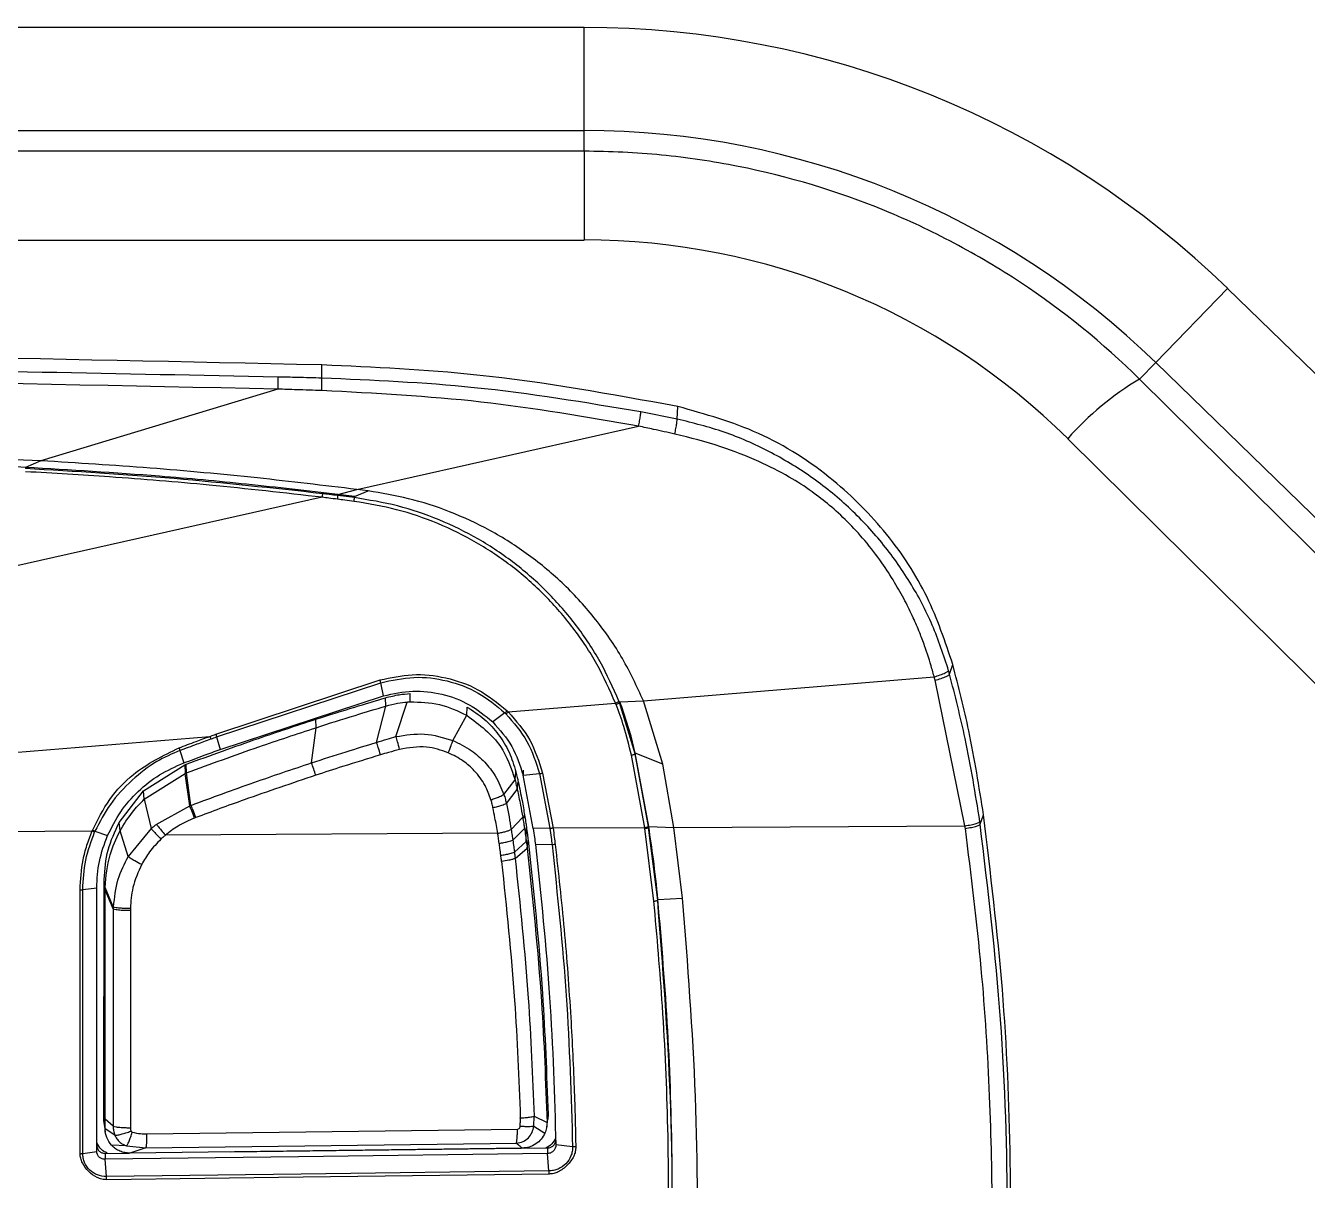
# Model space of a CAD drawing. Extents: x 409 to 498, y 628 to 778.
# Drawn here: x 456.199 to 459.295, y 648.287 to 651.077 of the extents above; entities that cross this region are included whole.
import ezdxf

# ---------------------------------------------------------------- set-up
doc = ezdxf.new("R2010")
doc.units = 0
doc.header["$MEASUREMENT"] = 0
doc.layers.add('1', color=4, linetype='Continuous')
doc.layers.add('GEOMETRY', color=4, linetype='Continuous', lineweight=25)

# ---------------------------------------------------------------- blocks, each defined once
blk = doc.blocks.new('2026_PULSE')
at = {"layer": 'GEOMETRY'}
for p, q in [((48.9714, 6.1118), (40.4886, 6.1118)), ((48.9714, 5.8628), (48.9714, 6.1118)), ((40.4886, 5.8628), (48.9714, 5.8628)), ((48.9714, 5.8126), (48.9714, 5.8628)), ((48.9714, 5.8126), (40.4886, 5.8126)), ((48.9714, 5.8126), (48.9714, 5.5983)), ((40.4886, 5.5983), (48.9714, 5.5983)), ((50.3518, 5.3023), (50.5254, 5.4808)), ((53.8209, 2.2761), (50.5254, 5.4808)), ((48.3376, 5.2647), (48.3378, 5.2964)), ((50.3127, 5.262), (50.3518, 5.3023)), ((50.3518, 5.3023), (53.6472, 2.0975)), ((48.231, 5.238), (47.6588, 5.065)), ((54.0849, 1.5296), (50.3127, 5.262)), ((49.1959, 5.1657), (49.1082, 5.183)), ((49.1959, 5.1657), (49.1976, 5.196)), ((48.4219, 4.9956), (49.1027, 5.1486)), ((50.139, 5.1183), (53.9113, 1.3859)), ((47.6588, 5.065), (47.2985, 5.0782)), ((47.6588, 5.065), (47.622, 5.049)), ((47.622, 5.049), (47.622, 5.046)), ((48.3765, 4.9835), (48.4219, 4.9955)), ((48.4161, 4.9785), (48.4491, 4.9921)), ((48.4491, 4.9921), (48.4219, 4.9955)), ((48.3381, 4.9767), (47.1608, 4.7121)), ((48.3764, 4.9809), (48.3765, 4.9834)), ((48.416, 4.976), (48.3764, 4.9809)), ((48.4161, 4.9785), (48.3765, 4.9834)), ((48.416, 4.976), (48.4161, 4.9785)), ((49.8537, 4.5492), (49.8615, 4.5727)), ((48.0811, 4.4042), (48.4781, 4.5353)), ((48.0832, 4.3979), (48.4798, 4.5288)), ((48.4866, 4.4971), (48.4798, 4.5288)), ((49.1143, 4.4851), (49.8165, 4.5429)), ((49.8909, 4.183), (49.8188, 4.5346)), ((48.0921, 4.3674), (48.4866, 4.4971)), ((48.4921, 4.4724), (48.4915, 4.4924)), ((48.5507, 4.4825), (48.5506, 4.5025)), ((48.4695, 4.3846), (48.4921, 4.4724)), ((48.5165, 4.3985), (48.5434, 4.482)), ((48.6876, 4.4501), (48.6888, 4.4698)), ((48.7877, 4.4583), (49.0468, 4.4796)), ((49.0565, 4.481), (49.0571, 4.4829)), ((49.094, 4.3568), (49.0565, 4.481)), ((49.0571, 4.4829), (49.1143, 4.4851)), ((49.0847, 4.3998), (49.0609, 4.4731)), ((49.161, 4.3319), (49.1142, 4.4851)), ((48.3234, 4.4201), (48.3227, 4.4404)), ((48.6536, 4.3892), (48.6876, 4.4501)), ((48.7794, 4.456), (48.7501, 4.4341)), ((48.7793, 4.456), (48.782, 4.4533)), ((47.505, 4.3528), (48.067, 4.399)), ((48.0832, 4.3979), (48.0921, 4.3674)), ((48.3125, 4.3351), (48.3234, 4.4201)), ((49.0946, 4.3586), (49.0847, 4.3998)), ((47.9946, 4.3652), (48.004, 4.335)), ((48.004, 4.3371), (48.004, 4.335)), ((49.1174, 4.1784), (49.0852, 4.3537)), ((49.0946, 4.3586), (49.094, 4.3568)), ((49.1263, 4.1811), (49.094, 4.3568)), ((49.1609, 4.3319), (49.0946, 4.3586)), ((49.1272, 4.181), (49.0946, 4.3586)), ((47.907, 4.2677), (48.0068, 4.3305)), ((47.9086, 4.2471), (48.0077, 4.3096)), ((48.0068, 4.3305), (48.01, 4.3317)), ((48.0068, 4.3305), (48.0077, 4.3096)), ((48.0077, 4.3096), (48.0108, 4.3109)), ((48.0185, 4.2314), (48.0077, 4.3096)), ((48.0108, 4.3109), (48.01, 4.3317)), ((48.0214, 4.2325), (48.0108, 4.3109)), ((48.8041, 4.2943), (48.8064, 4.3131)), ((48.8236, 4.3174), (48.8236, 4.3052)), ((48.8236, 4.3052), (48.863, 4.3092)), ((48.8482, 4.1764), (48.8236, 4.3052)), ((48.863, 4.3092), (48.8882, 4.177)), ((48.8705, 4.3105), (48.8959, 4.1771)), ((49.1879, 4.1788), (49.1609, 4.3319)), ((48.7773, 4.2588), (48.8041, 4.2943)), ((48.8095, 4.2708), (48.8118, 4.2896)), ((47.8479, 4.1911), (47.907, 4.2677)), ((47.9086, 4.2471), (47.907, 4.2677)), ((47.9086, 4.2471), (47.9252, 4.1763)), ((48.7832, 4.2372), (48.8095, 4.2708)), ((47.9376, 4.1866), (48.0185, 4.2313)), ((48.0185, 4.2314), (48.0214, 4.2325)), ((47.85, 4.1709), (47.8479, 4.1911)), ((48.0331, 4.2028), (48.0302, 4.2017)), ((48.7948, 4.1741), (48.8226, 4.2038)), ((48.8314, 4.1454), (48.8315, 4.1806)), ((49.1266, 4.1793), (49.1263, 4.1811)), ((49.1266, 4.1793), (49.1272, 4.181)), ((49.1272, 4.181), (49.1879, 4.1788)), ((49.1879, 4.1788), (49.8909, 4.183)), ((49.9277, 4.1868), (49.9357, 4.2094)), ((47.5456, 4.1691), (47.7827, 4.1705)), ((47.7894, 4.1697), (47.8201, 4.1598)), ((47.8695, 4.1088), (47.85, 4.1709)), ((47.9252, 4.1763), (47.8695, 4.1088)), ((48.7622, 4.165), (47.9595, 4.1603)), ((48.7987, 4.1487), (48.827, 4.1767)), ((48.8882, 4.177), (48.8482, 4.1764)), ((49.1174, 4.1784), (48.8959, 4.1771)), ((49.1396, 4.0012), (49.1177, 4.1766)), ((49.1487, 4.0033), (49.1266, 4.1793)), ((49.209, 4.0086), (49.1879, 4.1788)), ((48.8026, 4.1193), (48.8314, 4.1454)), ((48.8044, 4.1039), (48.8335, 4.1291)), ((48.8335, 4.1291), (48.8358, 4.148)), ((48.8935, 4.1374), (48.8533, 4.1378)), ((47.7601, 4.0288), (47.7938, 4.0335)), ((47.7601, 3.3913), (47.7601, 4.0288)), ((47.8113, 3.4943), (47.8114, 4.0481)), ((47.8139, 4.0342), (47.8114, 4.0535)), ((47.8138, 4.0287), (47.8114, 4.0481)), ((47.8336, 3.9825), (47.8138, 4.0287)), ((47.8337, 3.9875), (47.8139, 4.0342)), ((49.1487, 4.0033), (49.1493, 4.0049)), ((49.1493, 4.0049), (49.209, 4.0086)), ((47.8337, 3.9875), (47.8336, 3.9825)), ((47.8752, 3.9838), (47.8751, 3.979)), ((47.8751, 3.979), (47.8751, 3.4537)), ((47.8138, 3.4744), (47.8113, 3.4943)), ((47.8113, 3.4709), (47.8113, 3.4943)), ((47.8138, 3.451), (47.8113, 3.4709)), ((47.8336, 3.4574), (47.8138, 3.4744)), ((48.8497, 3.4572), (48.8501, 3.4816)), ((48.8501, 3.4816), (48.8814, 3.4661)), ((48.8807, 3.455), (48.8831, 3.4744)), ((48.8814, 3.4661), (48.8839, 3.4855)), ((48.8839, 3.4855), (48.883, 3.4742)), ((47.8118, 3.4634), (47.8143, 3.4435)), ((47.8376, 3.4357), (47.8138, 3.451)), ((47.9151, 3.4386), (48.8099, 3.4501)), ((48.8497, 3.4572), (48.8764, 3.4406)), ((47.8658, 3.4101), (47.8295, 3.4112)), ((47.8658, 3.4101), (47.9126, 3.4047)), ((47.9125, 3.4047), (48.8074, 3.4161)), ((48.9431, 3.4075), (48.9027, 3.4119)), ((47.7601, 3.3913), (47.7938, 3.3963)), ((47.8138, 3.3917), (47.8724, 3.3924)), ((47.8138, 3.3917), (47.8138, 3.3773)), ((47.8172, 3.3355), (47.8138, 3.3773)), ((47.9124, 3.4047), (47.8738, 3.3923)), ((48.8215, 3.4044), (47.8738, 3.3923)), ((48.1166, 3.3954), (48.8827, 3.4047)), ((48.8827, 3.4047), (48.8827, 3.391)), ((48.8861, 3.3492), (48.8827, 3.391)), ((47.8172, 3.3281), (47.8173, 3.3307))]:
    blk.add_line(p, q, dxfattribs=at)
at = {"layer": 'GEOMETRY', "flags": 128}
for points in [[(47.7828, 4.1705), (47.7831, 4.1714), (47.7834, 4.172)], [(48.8827, 3.391), (48.281, 3.3833), (47.8138, 3.3773)], [(48.8861, 3.3492), (48.2875, 3.3415), (47.8172, 3.3355)], [(48.8863, 3.3418), (48.2924, 3.3341), (47.8172, 3.3281)]]:
    blk.add_lwpolyline(points, dxfattribs=at)
at = {"layer": 'GEOMETRY'}
for centre, radius, start, end in [((48.9674, 3.8866), 3, 45.7998, 90), ((48.9714, 3.8827), 2.2291, 45.8, 90), ((48.9714, 3.8827), 1.98, 45.8, 90), ((50.6648, 4.66), 0.6974, 120.3223, 138.9227), ((47.6899, 4.1038), 0.6642, 17.6483, 20.3822)]:
    blk.add_arc(centre, radius, start, end, dxfattribs=at)
blk.add_ellipse((48.9714, 3.938), major_axis=(0, 1.6604), ratio=0.999924, start_param=5.503139, end_param=6.283185, dxfattribs=at)
for points, knots in [([(50.3127, 5.262), (50.2241, 5.3495), (50.1281, 5.4273), (49.999, 5.5127), (49.9728, 5.5292), (49.9193, 5.5609), (49.8921, 5.5762), (49.8097, 5.6198), (49.7538, 5.646), (49.583, 5.7162), (49.465, 5.7519), (49.3122, 5.7822), (49.2814, 5.7875), (49.2198, 5.7966), (49.1889, 5.8004), (49.096, 5.8095), (49.0338, 5.8126), (48.9714, 5.8126)], [0, 0, 0, 0, 0.25, 0.25, 0.3125, 0.3125, 0.375, 0.375, 0.5, 0.5, 0.75, 0.75, 0.8125, 0.8125, 0.875, 0.875, 1, 1, 1, 1]), ([(48.3378, 5.2964), (47.6785, 5.3107), (46.3637, 5.3393), (44.5325, 5.3449), (42.8424, 5.3315), (41.8081, 5.3081), (41.2898, 5.2964)], [0, 0, 0, 0, 0.280654, 0.559718, 0.779346, 1, 1, 1, 1]), ([(48.2316, 5.2672), (47.4721, 5.2824), (45.9533, 5.3129), (43.6743, 5.3129), (42.1555, 5.2824), (41.3961, 5.2672)], [0, 0, 0, 0, 0.333334, 0.666666, 1, 1, 1, 1]), ([(49.1976, 5.196), (49.036, 5.2256), (48.7516, 5.2776), (48.4627, 5.2907), (48.3378, 5.2964)], [0, 0, 0, 0, 0.567794, 1, 1, 1, 1]), ([(48.231, 5.238), (47.5024, 5.2532), (46.3635, 5.277), (44.8138, 5.2823), (43.2642, 5.277), (42.1252, 5.2532), (41.3967, 5.238)], [0, 0, 0, 0, 0.319834, 0.5, 0.680165, 1, 1, 1, 1]), ([(48.2316, 5.2672), (48.2316, 5.2661), (48.2315, 5.2637), (48.2314, 5.2561), (48.2312, 5.2473), (48.231, 5.2411), (48.231, 5.238)], [0, 0, 0, 0, 0.274636, 0.560606, 0.784486, 1, 1, 1, 1]), ([(48.3376, 5.2647), (48.3178, 5.2652), (48.2825, 5.266), (48.2471, 5.2669), (48.2316, 5.2673)], [0, 0, 0, 0, 0.560025, 1, 1, 1, 1]), ([(48.3372, 5.2344), (48.3373, 5.2385), (48.3375, 5.2467), (48.3376, 5.2559), (48.3376, 5.2621), (48.3376, 5.2638), (48.3376, 5.2647)], [0, 0, 0, 0, 0.274826, 0.561268, 0.785175, 1, 1, 1, 1]), ([(49.1082, 5.183), (48.9742, 5.2054), (48.719, 5.2481), (48.4604, 5.2593), (48.3376, 5.2647)], [0, 0, 0, 0, 0.524896, 1, 1, 1, 1]), ([(48.3372, 5.2344), (48.3171, 5.2351), (48.2817, 5.2363), (48.2462, 5.2375), (48.231, 5.238)], [0, 0, 0, 0, 0.568804, 1, 1, 1, 1]), ([(49.1027, 5.1486), (48.976, 5.1705), (48.7226, 5.2144), (48.4657, 5.2278), (48.3372, 5.2344)], [0, 0, 0, 0, 0.499951, 1, 1, 1, 1]), ([(49.1027, 5.1486), (49.1035, 5.1531), (49.1052, 5.1623), (49.107, 5.1729), (49.108, 5.18), (49.1081, 5.182), (49.1082, 5.183)], [0, 0, 0, 0, 0.2736997, 0.5615517, 0.7863012, 1, 1, 1, 1]), ([(49.8615, 4.5727), (49.843, 4.6279), (49.8054, 4.7403), (49.7057, 4.8918), (49.5698, 5.0288), (49.3987, 5.1394), (49.2637, 5.1774), (49.1976, 5.196)], [0, 0, 0, 0, 0.183013, 0.372171, 0.563588, 0.786268, 1, 1, 1, 1]), ([(49.19, 5.1296), (49.1729, 5.1334), (49.1438, 5.1397), (49.1147, 5.146), (49.1027, 5.1486)], [0, 0, 0, 0, 0.589175, 1, 1, 1, 1]), ([(49.19, 5.1296), (49.191, 5.1343), (49.1928, 5.1438), (49.1947, 5.155), (49.1958, 5.1626), (49.1958, 5.1647), (49.1959, 5.1657)], [0, 0, 0, 0, 0.273253, 0.561664, 0.786747, 1, 1, 1, 1]), ([(49.8514, 4.5578), (49.8393, 4.5949), (49.8151, 4.6691), (49.7598, 4.7729), (49.692, 4.8688), (49.6113, 4.9545), (49.5196, 5.0286), (49.4186, 5.0894), (49.3104, 5.1372), (49.234, 5.1562), (49.1959, 5.1657)], [0, 0, 0, 0, 0.125046, 0.250039, 0.375044, 0.500056, 0.625056, 0.750043, 0.875029, 1, 1, 1, 1]), ([(49.8165, 4.5429), (49.8165, 4.5429), (49.8164, 4.5434), (49.8159, 4.5452), (49.8142, 4.5517), (49.8075, 4.5765), (49.7966, 4.6104), (49.7811, 4.6513), (49.7655, 4.6876), (49.7455, 4.7283), (49.7204, 4.7728), (49.6886, 4.8219), (49.6507, 4.8714), (49.6081, 4.9176), (49.5653, 4.9568), (49.5188, 4.9933), (49.4622, 5.0294), (49.3887, 5.0664), (49.2967, 5.1027), (49.2274, 5.1202), (49.19, 5.1296)], [0, 0, 0, 0, 0.0001822, 0.0017144, 0.0060558, 0.022598, 0.0868269, 0.1239968, 0.1676266, 0.2176525, 0.2740167, 0.3366703, 0.411113, 0.4801052, 0.5438483, 0.6025031, 0.6749356, 0.7650497, 0.8732616, 1, 1, 1, 1]), ([(47.622, 5.049), (47.5617, 5.0518), (47.4538, 5.0569), (47.3458, 5.0592), (47.2981, 5.0602)], [0, 0, 0, 0, 0.558902, 1, 1, 1, 1]), ([(48.3765, 4.9835), (48.3029, 4.992), (48.1594, 5.0088), (47.908, 5.0318), (47.7299, 5.0425), (47.622, 5.049)], [0, 0, 0, 0, 0.293385, 0.572365, 1, 1, 1, 1]), ([(48.4219, 4.9956), (48.3419, 5.0052), (48.1758, 5.0252), (47.9214, 5.0485), (47.7468, 5.0595), (47.6588, 5.065)], [0, 0, 0, 0, 0.3153579, 0.6551404, 1, 1, 1, 1]), ([(48.3381, 4.9767), (48.2473, 4.987), (48.0766, 5.0063), (47.8376, 5.026), (47.6894, 5.0346), (47.6217, 5.0385)], [0, 0, 0, 0, 0.381329, 0.716863, 1, 1, 1, 1]), ([(48.3389, 4.9854), (48.2197, 4.9985), (47.9813, 5.0248), (47.7418, 5.0389), (47.622, 5.046)], [0, 0, 0, 0, 0.500023, 1, 1, 1, 1]), ([(48.3389, 4.9854), (48.3389, 4.9851), (48.3389, 4.9844), (48.3387, 4.9821), (48.3384, 4.9794), (48.3382, 4.9776), (48.3381, 4.9767)], [0, 0, 0, 0, 0.272995, 0.560652, 0.785682, 1, 1, 1, 1]), ([(48.3764, 4.9809), (48.3694, 4.9817), (48.3569, 4.9833), (48.3444, 4.9848), (48.3389, 4.9854)], [0, 0, 0, 0, 0.560021, 1, 1, 1, 1]), ([(49.1143, 4.4851), (49.0983, 4.5196), (49.0664, 4.5885), (49.0011, 4.6824), (48.9249, 4.7666), (48.8388, 4.8388), (48.7456, 4.898), (48.648, 4.9432), (48.549, 4.9755), (48.4819, 4.9866), (48.4491, 4.9921)], [0, 0, 0, 0, 0.130518, 0.261262, 0.391224, 0.519581, 0.645474, 0.768116, 0.886579, 1, 1, 1, 1]), ([(48.3757, 4.972), (48.3685, 4.9729), (48.356, 4.9745), (48.3435, 4.9761), (48.3381, 4.9767)], [0, 0, 0, 0, 0.572218, 1, 1, 1, 1]), ([(48.3757, 4.972), (48.3758, 4.9732), (48.3761, 4.9755), (48.3763, 4.9783), (48.3764, 4.9801), (48.3764, 4.9806), (48.3764, 4.9809)], [0, 0, 0, 0, 0.2734925, 0.561603, 0.7865071, 1, 1, 1, 1]), ([(48.4153, 4.9669), (48.4078, 4.9679), (48.3946, 4.9696), (48.3813, 4.9713), (48.3757, 4.972)], [0, 0, 0, 0, 0.570541, 1, 1, 1, 1]), ([(48.4153, 4.9669), (48.4154, 4.9681), (48.4157, 4.9705), (48.416, 4.9733), (48.4161, 4.9752), (48.416, 4.9757), (48.416, 4.976)], [0, 0, 0, 0, 0.273317, 0.561659, 0.786697, 1, 1, 1, 1]), ([(49.0468, 4.4796), (49.0327, 4.5113), (49.0044, 4.5747), (48.9464, 4.6617), (48.8781, 4.7409), (48.7995, 4.8102), (48.7125, 4.8687), (48.6183, 4.915), (48.5188, 4.9495), (48.4498, 4.9611), (48.4153, 4.9669)], [0, 0, 0, 0, 0.124976, 0.24996, 0.374959, 0.499976, 0.624998, 0.749999, 0.874996, 1, 1, 1, 1]), ([(49.0552, 4.4843), (49.0409, 4.5164), (49.0123, 4.5805), (48.9535, 4.6685), (48.8843, 4.7484), (48.8048, 4.8184), (48.7167, 4.8775), (48.6214, 4.9241), (48.5208, 4.9587), (48.4509, 4.9702), (48.416, 4.976)], [0, 0, 0, 0, 0.125005, 0.250006, 0.375017, 0.500042, 0.625061, 0.750046, 0.875017, 1, 1, 1, 1]), ([(49.8165, 4.5429), (49.8214, 4.5444), (49.8316, 4.5475), (49.8428, 4.552), (49.8497, 4.5556), (49.8508, 4.5571), (49.8514, 4.5578)], [0, 0, 0, 0, 0.272032, 0.561974, 0.787967, 1, 1, 1, 1]), ([(49.8537, 4.5492), (49.8533, 4.5508), (49.8525, 4.5536), (49.8517, 4.5565), (49.8514, 4.5578)], [0, 0, 0, 0, 0.560002, 1, 1, 1, 1]), ([(49.9357, 4.2094), (49.925, 4.2772), (49.9058, 4.3995), (49.8752, 4.5193), (49.8615, 4.5727)], [0, 0, 0, 0, 0.555354, 1, 1, 1, 1]), ([(48.4781, 4.5353), (48.5039, 4.541), (48.5565, 4.5526), (48.6381, 4.5431), (48.7184, 4.5155), (48.7623, 4.4794), (48.7848, 4.461)], [0, 0, 0, 0, 0.237985, 0.484939, 0.73641, 1, 1, 1, 1]), ([(48.4798, 4.5288), (48.4795, 4.5298), (48.4791, 4.5317), (48.4784, 4.5342), (48.4781, 4.5353)], [0, 0, 0, 0, 0.56001, 1, 1, 1, 1]), ([(48.4798, 4.5288), (48.5063, 4.5346), (48.5594, 4.5461), (48.6407, 4.5361), (48.7173, 4.5076), (48.7587, 4.4733), (48.7794, 4.4561)], [0, 0, 0, 0, 0.250053, 0.500138, 0.750064, 1, 1, 1, 1]), ([(49.8188, 4.5346), (49.8184, 4.5362), (49.8176, 4.5389), (49.8169, 4.5417), (49.8165, 4.5429)], [0, 0, 0, 0, 0.561388, 1, 1, 1, 1]), ([(49.8188, 4.5346), (49.8237, 4.5361), (49.8339, 4.5391), (49.8452, 4.5435), (49.8521, 4.547), (49.8532, 4.5485), (49.8537, 4.5492)], [0, 0, 0, 0, 0.272031, 0.561974, 0.787967, 1, 1, 1, 1]), ([(49.9268, 4.1932), (49.9161, 4.2603), (49.8971, 4.38), (49.867, 4.4975), (49.8537, 4.5492)], [0, 0, 0, 0, 0.559984, 1, 1, 1, 1]), ([(48.3227, 4.4404), (48.3541, 4.4504), (48.4102, 4.4682), (48.4667, 4.485), (48.4915, 4.4924)], [0, 0, 0, 0, 0.559967, 1, 1, 1, 1]), ([(48.4915, 4.4924), (48.5024, 4.4952), (48.5218, 4.5003), (48.5418, 4.5018), (48.5506, 4.5025)], [0, 0, 0, 0, 0.55999, 1, 1, 1, 1]), ([(48.3234, 4.4201), (48.3548, 4.4302), (48.4109, 4.4481), (48.4673, 4.465), (48.4921, 4.4724)], [0, 0, 0, 0, 0.559999, 1, 1, 1, 1]), ([(48.4921, 4.4724), (48.5016, 4.4749), (48.5184, 4.4794), (48.5358, 4.4812), (48.5434, 4.482)], [0, 0, 0, 0, 0.55996, 1, 1, 1, 1]), ([(48.5434, 4.482), (48.5448, 4.4821), (48.5472, 4.4823), (48.5496, 4.4825), (48.5507, 4.4825)], [0, 0, 0, 0, 0.56, 1, 1, 1, 1]), ([(48.5507, 4.4825), (48.5747, 4.482), (48.6228, 4.4811), (48.666, 4.4604), (48.6876, 4.4501)], [0, 0, 0, 0, 0.500082, 1, 1, 1, 1]), ([(48.6888, 4.4698), (48.7029, 4.4606), (48.7311, 4.4423), (48.765, 4.4046), (48.7918, 4.3615), (48.8015, 4.3293), (48.8064, 4.3131)], [0, 0, 0, 0, 0.249944, 0.499326, 0.750117, 1, 1, 1, 1]), ([(48.7849, 4.4611), (48.7837, 4.4599), (48.7817, 4.4579), (48.7801, 4.4566), (48.7793, 4.456)], [0, 0, 0, 0, 0.560002, 1, 1, 1, 1]), ([(48.7821, 4.4533), (48.7831, 4.4541), (48.7848, 4.4554), (48.7868, 4.4574), (48.7877, 4.4583)], [0, 0, 0, 0, 0.559996, 1, 1, 1, 1]), ([(48.7848, 4.4609), (48.7854, 4.4604), (48.7863, 4.4596), (48.7872, 4.4587), (48.7876, 4.4583)], [0, 0, 0, 0, 0.560105, 1, 1, 1, 1]), ([(48.7876, 4.4582), (48.8067, 4.4365), (48.8447, 4.3931), (48.8619, 4.338), (48.8705, 4.3105)], [0, 0, 0, 0, 0.500934, 1, 1, 1, 1]), ([(49.0468, 4.4796), (49.048, 4.4802), (49.0505, 4.4812), (49.0532, 4.4826), (49.0548, 4.4837), (49.0551, 4.4841), (49.0552, 4.4843)], [0, 0, 0, 0, 0.272049, 0.561996, 0.787982, 1, 1, 1, 1]), ([(49.0481, 4.4764), (49.0479, 4.477), (49.0475, 4.478), (49.047, 4.4791), (49.0469, 4.4796)], [0, 0, 0, 0, 0.560405, 1, 1, 1, 1]), ([(49.0852, 4.3537), (49.0796, 4.3769), (49.0697, 4.4185), (49.0548, 4.4586), (49.0481, 4.4763)], [0, 0, 0, 0, 0.5572925, 1, 1, 1, 1]), ([(49.0482, 4.4763), (49.0493, 4.4768), (49.0518, 4.4778), (49.0545, 4.4793), (49.0562, 4.4803), (49.0564, 4.4808), (49.0566, 4.481)], [0, 0, 0, 0, 0.272021, 0.561971, 0.78797, 1, 1, 1, 1]), ([(49.0552, 4.4843), (49.0555, 4.4837), (49.0559, 4.4826), (49.0563, 4.4815), (49.0565, 4.481)], [0, 0, 0, 0, 0.5600232, 1, 1, 1, 1]), ([(49.0609, 4.4731), (49.0602, 4.4749), (49.0589, 4.4782), (49.0577, 4.4814), (49.0571, 4.4829)], [0, 0, 0, 0, 0.559497, 1, 1, 1, 1]), ([(48.01, 4.3317), (48.0681, 4.353), (48.1717, 4.3909), (48.2766, 4.4253), (48.3227, 4.4404)], [0, 0, 0, 0, 0.559957, 1, 1, 1, 1]), ([(48.6876, 4.4501), (48.7182, 4.4273), (48.7728, 4.3866), (48.7945, 4.3226), (48.8041, 4.2943)], [0, 0, 0, 0, 0.559161, 1, 1, 1, 1]), ([(48.7501, 4.4341), (48.7671, 4.4151), (48.8008, 4.3775), (48.816, 4.3292), (48.8236, 4.3052)], [0, 0, 0, 0, 0.5039346, 1, 1, 1, 1]), ([(48.7821, 4.4534), (48.8007, 4.4322), (48.8377, 4.3898), (48.8546, 4.3361), (48.863, 4.3092)], [0, 0, 0, 0, 0.49992, 1, 1, 1, 1]), ([(47.9925, 4.3714), (48.0062, 4.3766), (48.031, 4.3859), (48.0559, 4.395), (48.067, 4.399)], [0, 0, 0, 0, 0.552893, 1, 1, 1, 1]), ([(48.0108, 4.3109), (48.0688, 4.3322), (48.1724, 4.3704), (48.2773, 4.4049), (48.3234, 4.4201)], [0, 0, 0, 0, 0.559997, 1, 1, 1, 1]), ([(48.067, 4.399), (48.0696, 4.4), (48.0744, 4.4017), (48.0791, 4.4034), (48.0811, 4.4042)], [0, 0, 0, 0, 0.5601972, 1, 1, 1, 1]), ([(48.067, 4.399), (48.0675, 4.3977), (48.0683, 4.3952), (48.0689, 4.3935), (48.0691, 4.3928)], [0, 0, 0, 0, 0.560008, 1, 1, 1, 1]), ([(48.0691, 4.3928), (48.0717, 4.3937), (48.0764, 4.3954), (48.0811, 4.3971), (48.0832, 4.3979)], [0, 0, 0, 0, 0.559944, 1, 1, 1, 1]), ([(48.0811, 4.4042), (48.0816, 4.4028), (48.0825, 4.4004), (48.083, 4.3987), (48.0832, 4.3979)], [0, 0, 0, 0, 0.560254, 1, 1, 1, 1]), ([(48.4695, 4.3846), (48.4781, 4.3872), (48.4938, 4.3918), (48.5095, 4.3964), (48.5165, 4.3985)], [0, 0, 0, 0, 0.548558, 1, 1, 1, 1]), ([(48.5165, 4.3985), (48.5396, 4.4023), (48.5862, 4.41), (48.631, 4.3961), (48.6536, 4.3892)], [0, 0, 0, 0, 0.495451, 1, 1, 1, 1]), ([(48.5252, 4.3675), (48.5235, 4.3739), (48.5206, 4.3854), (48.5178, 4.3945), (48.5165, 4.3985)], [0, 0, 0, 0, 0.56, 1, 1, 1, 1]), ([(47.7834, 4.172), (47.7962, 4.1977), (47.8213, 4.2481), (47.8905, 4.3213), (47.954, 4.3525), (47.9925, 4.3714)], [0, 0, 0, 0, 0.289495, 0.569184, 1, 1, 1, 1]), ([(47.9946, 4.3652), (47.9755, 4.3569), (47.9337, 4.3386), (47.8772, 4.2934), (47.8244, 4.2377), (47.8009, 4.1921), (47.7894, 4.1698)], [0, 0, 0, 0, 0.214608, 0.470533, 0.741908, 1, 1, 1, 1]), ([(47.9925, 4.3714), (47.9927, 4.3708), (47.9932, 4.3696), (47.9938, 4.368), (47.9943, 4.3664), (47.9945, 4.3656), (47.9946, 4.3652)], [0, 0, 0, 0, 0.2475817, 0.4999784, 0.7523862, 1, 1, 1, 1]), ([(47.9946, 4.3652), (48.0085, 4.3704), (48.0333, 4.3797), (48.0582, 4.3888), (48.0691, 4.3928)], [0, 0, 0, 0, 0.560199, 1, 1, 1, 1]), ([(48.004, 4.335), (48.0205, 4.3411), (48.0498, 4.3521), (48.0793, 4.3628), (48.0921, 4.3674)], [0, 0, 0, 0, 0.563687, 1, 1, 1, 1]), ([(48.3125, 4.3351), (48.3405, 4.3442), (48.3927, 4.3611), (48.4452, 4.3772), (48.4695, 4.3846)], [0, 0, 0, 0, 0.535976, 1, 1, 1, 1]), ([(48.4792, 4.3545), (48.4773, 4.3607), (48.474, 4.3718), (48.4709, 4.3807), (48.4695, 4.3846)], [0, 0, 0, 0, 0.56, 1, 1, 1, 1]), ([(48.5252, 4.3675), (48.5164, 4.3651), (48.501, 4.361), (48.4857, 4.3565), (48.4792, 4.3545)], [0, 0, 0, 0, 0.570994, 1, 1, 1, 1]), ([(48.643, 4.3594), (48.6257, 4.3654), (48.5874, 4.3786), (48.5472, 4.3714), (48.5252, 4.3675)], [0, 0, 0, 0, 0.452823, 1, 1, 1, 1]), ([(48.643, 4.3594), (48.6455, 4.3656), (48.65, 4.3766), (48.6525, 4.3853), (48.6536, 4.3892)], [0, 0, 0, 0, 0.56, 1, 1, 1, 1]), ([(48.6536, 4.3892), (48.6691, 4.3818), (48.6975, 4.3681), (48.7314, 4.3376), (48.7596, 4.3024), (48.7711, 4.2741), (48.7773, 4.2588)], [0, 0, 0, 0, 0.274854, 0.506445, 0.732216, 1, 1, 1, 1]), ([(48.0215, 4.2325), (48.0721, 4.2512), (48.1686, 4.287), (48.2661, 4.3196), (48.3125, 4.3351)], [0, 0, 0, 0, 0.524472, 1, 1, 1, 1]), ([(48.4792, 4.3545), (48.4487, 4.3451), (48.3964, 4.3291), (48.3445, 4.3122), (48.3229, 4.3051)], [0, 0, 0, 0, 0.584022, 1, 1, 1, 1]), ([(48.746, 4.2461), (48.7417, 4.2577), (48.7323, 4.2832), (48.7086, 4.3148), (48.6784, 4.342), (48.6553, 4.3534), (48.643, 4.3594)], [0, 0, 0, 0, 0.234328, 0.51434, 0.740911, 1, 1, 1, 1]), ([(49.0852, 4.3537), (49.0864, 4.354), (49.089, 4.3546), (49.0919, 4.3555), (49.0936, 4.3563), (49.0939, 4.3567), (49.094, 4.3568)], [0, 0, 0, 0, 0.2719989, 0.5619479, 0.7879579, 1, 1, 1, 1]), ([(48.3229, 4.3051), (48.265, 4.2857), (48.1679, 4.2531), (48.0719, 4.2173), (48.0331, 4.2028)], [0, 0, 0, 0, 0.5955, 1, 1, 1, 1]), ([(48.8064, 4.3131), (48.8074, 4.3088), (48.8092, 4.3009), (48.811, 4.293), (48.8118, 4.2896)], [0, 0, 0, 0, 0.559975, 1, 1, 1, 1]), ([(48.863, 4.3092), (48.8643, 4.3093), (48.8665, 4.3096), (48.8693, 4.3103), (48.8705, 4.3105)], [0, 0, 0, 0, 0.5600037, 1, 1, 1, 1]), ([(48.8041, 4.2943), (48.8052, 4.2899), (48.807, 4.2821), (48.8087, 4.2742), (48.8095, 4.2708)], [0, 0, 0, 0, 0.55999, 1, 1, 1, 1]), ([(48.8118, 4.2896), (48.815, 4.2745), (48.8207, 4.2476), (48.8252, 4.2205), (48.8273, 4.2086)], [0, 0, 0, 0, 0.560032, 1, 1, 1, 1]), ([(47.85, 4.1709), (47.8593, 4.1864), (47.876, 4.214), (47.8986, 4.237), (47.9086, 4.2471)], [0, 0, 0, 0, 0.559858, 1, 1, 1, 1]), ([(48.746, 4.2461), (48.7496, 4.2473), (48.7571, 4.2497), (48.769, 4.2543), (48.7742, 4.2571), (48.7773, 4.2588)], [0, 0, 0, 0, 0.276482, 0.562705, 1, 1, 1, 1]), ([(48.7508, 4.2271), (48.75, 4.2307), (48.7486, 4.2371), (48.7468, 4.2434), (48.746, 4.2461)], [0, 0, 0, 0, 0.56285, 1, 1, 1, 1]), ([(48.7773, 4.2588), (48.7785, 4.2548), (48.7808, 4.2477), (48.7824, 4.2404), (48.7832, 4.2372)], [0, 0, 0, 0, 0.557265, 1, 1, 1, 1]), ([(48.8095, 4.2708), (48.8122, 4.2583), (48.8169, 4.236), (48.8209, 4.2136), (48.8226, 4.2038)], [0, 0, 0, 0, 0.559998, 1, 1, 1, 1]), ([(48.0302, 4.2017), (48.0279, 4.2078), (48.0237, 4.2187), (48.0201, 4.2275), (48.0185, 4.2314)], [0, 0, 0, 0, 0.560001, 1, 1, 1, 1]), ([(48.0331, 4.2028), (48.0308, 4.2089), (48.0267, 4.2198), (48.0231, 4.2286), (48.0215, 4.2325)], [0, 0, 0, 0, 0.559988, 1, 1, 1, 1]), ([(48.7508, 4.2271), (48.7546, 4.228), (48.7623, 4.2298), (48.7747, 4.2334), (48.78, 4.2357), (48.7832, 4.2372)], [0, 0, 0, 0, 0.276328, 0.562823, 1, 1, 1, 1]), ([(48.7622, 4.165), (48.7601, 4.1774), (48.7566, 4.1982), (48.7524, 4.2188), (48.7508, 4.2271)], [0, 0, 0, 0, 0.599051, 1, 1, 1, 1]), ([(48.7832, 4.2372), (48.7854, 4.2262), (48.7896, 4.2053), (48.7931, 4.1842), (48.7948, 4.1741)], [0, 0, 0, 0, 0.521266, 1, 1, 1, 1]), ([(47.8114, 4.0535), (47.8134, 4.0775), (47.8172, 4.1255), (47.8377, 4.1692), (47.8479, 4.1911)], [0, 0, 0, 0, 0.5005739, 1, 1, 1, 1]), ([(47.9252, 4.1763), (47.9275, 4.1783), (47.9316, 4.1818), (47.9358, 4.1851), (47.9376, 4.1866)], [0, 0, 0, 0, 0.558976, 1, 1, 1, 1]), ([(47.9376, 4.1866), (47.9393, 4.1846), (47.9427, 4.1804), (47.9502, 4.1714), (47.956, 4.1645), (47.9595, 4.1603)], [0, 0, 0, 0, 0.27725, 0.562118, 1, 1, 1, 1]), ([(48.0301, 4.2017), (48.0166, 4.1958), (47.9913, 4.1849), (47.9696, 4.168), (47.9595, 4.1603)], [0, 0, 0, 0, 0.537961, 1, 1, 1, 1]), ([(48.8226, 4.2038), (48.8238, 4.2028), (48.8259, 4.2011), (48.8268, 4.2063), (48.8273, 4.2086)], [0, 0, 0, 0, 0.561429, 1, 1, 1, 1]), ([(48.8226, 4.2038), (48.8235, 4.1987), (48.825, 4.1897), (48.8264, 4.1807), (48.827, 4.1767)], [0, 0, 0, 0, 0.56, 1, 1, 1, 1]), ([(48.8273, 4.2086), (48.8281, 4.2033), (48.8296, 4.194), (48.8309, 4.1847), (48.8315, 4.1806)], [0, 0, 0, 0, 0.560177, 1, 1, 1, 1]), ([(48.8315, 4.1806), (48.8324, 4.1745), (48.8339, 4.1636), (48.8352, 4.1527), (48.8358, 4.148)], [0, 0, 0, 0, 0.560121, 1, 1, 1, 1]), ([(49.1263, 4.1811), (49.1261, 4.1809), (49.1257, 4.1805), (49.1233, 4.1797), (49.1204, 4.179), (49.1184, 4.1786), (49.1174, 4.1784)], [0, 0, 0, 0, 0.272125, 0.562077, 0.788024, 1, 1, 1, 1]), ([(49.1493, 4.0049), (49.1459, 4.0376), (49.1397, 4.0964), (49.1311, 4.155), (49.1272, 4.181)], [0, 0, 0, 0, 0.555144, 1, 1, 1, 1]), ([(49.8909, 4.183), (49.896, 4.1838), (49.9064, 4.1856), (49.918, 4.1886), (49.9251, 4.1913), (49.9262, 4.1926), (49.9268, 4.1932)], [0, 0, 0, 0, 0.271993, 0.561942, 0.787955, 1, 1, 1, 1]), ([(49.8918, 4.1767), (49.8916, 4.1779), (49.8913, 4.18), (49.891, 4.1821), (49.8909, 4.183)], [0, 0, 0, 0, 0.559717, 1, 1, 1, 1]), ([(49.8918, 4.1767), (49.8968, 4.1775), (49.9073, 4.1793), (49.9189, 4.1823), (49.926, 4.1849), (49.9271, 4.1862), (49.9277, 4.1868)], [0, 0, 0, 0, 0.27201, 0.561978, 0.787987, 1, 1, 1, 1]), ([(49.9277, 4.1868), (49.9275, 4.188), (49.9272, 4.1902), (49.9269, 4.1923), (49.9268, 4.1932)], [0, 0, 0, 0, 0.56, 1, 1, 1, 1]), ([(49.9277, 2.2952), (49.9464, 2.4523), (49.9839, 2.7664), (49.9979, 3.241), (49.9839, 3.7156), (49.9464, 4.0298), (49.9277, 4.1869)], [0, 0, 0, 0, 0.250005, 0.5, 0.749995, 1, 1, 1, 1]), ([(49.9357, 2.3154), (49.9565, 2.4936), (49.9974, 2.8452), (50.0055, 3.3376), (49.9864, 3.7914), (49.9527, 4.069), (49.9357, 4.2094)], [0, 0, 0, 0, 0.2831581, 0.5586036, 0.7768312, 1, 1, 1, 1]), ([(47.7536, 4.0284), (47.7549, 4.0527), (47.7569, 4.0891), (47.768, 4.1304), (47.7748, 4.1505), (47.7786, 4.1605), (47.7807, 4.1655), (47.7817, 4.168), (47.7822, 4.1692), (47.7825, 4.1699), (47.7826, 4.1702), (47.7827, 4.1703), (47.7827, 4.1704), (47.7827, 4.1704), (47.7827, 4.1705), (47.7827, 4.1705), (47.7827, 4.1705), (47.7827, 4.1705)], [0, 0, 0, 0, 0.4997417, 0.7483126, 0.8735369, 0.9365429, 0.9681642, 0.9840068, 0.9919364, 0.9959034, 0.9978874, 0.9988795, 0.9993756, 0.9996237, 0.9997598, 0.9998785, 1, 1, 1, 1]), ([(47.7601, 4.0288), (47.7613, 4.0527), (47.7638, 4.1006), (47.7804, 4.1457), (47.7887, 4.1682)], [0, 0, 0, 0, 0.499941, 1, 1, 1, 1]), ([(47.7827, 4.1705), (47.784, 4.17), (47.7863, 4.169), (47.788, 4.1685), (47.7888, 4.1682)], [0, 0, 0, 0, 0.560168, 1, 1, 1, 1]), ([(47.7894, 4.1698), (47.7886, 4.1701), (47.7869, 4.1707), (47.7846, 4.1716), (47.7834, 4.1721)], [0, 0, 0, 0, 0.49984, 1, 1, 1, 1]), ([(47.7938, 4.0335), (47.7949, 4.0549), (47.7971, 4.0983), (47.8123, 4.1391), (47.82, 4.1598)], [0, 0, 0, 0, 0.4934657, 1, 1, 1, 1]), ([(47.8139, 4.0342), (47.8162, 4.0608), (47.8204, 4.1085), (47.841, 4.1518), (47.85, 4.1709)], [0, 0, 0, 0, 0.55971, 1, 1, 1, 1]), ([(47.9489, 4.1508), (47.9393, 4.1409), (47.9213, 4.1224), (47.9083, 4.1002), (47.9023, 4.09)], [0, 0, 0, 0, 0.537832, 1, 1, 1, 1]), ([(47.9252, 4.1763), (47.927, 4.1743), (47.9306, 4.1704), (47.9387, 4.1616), (47.9451, 4.1549), (47.9489, 4.1508)], [0, 0, 0, 0, 0.2771407, 0.5622019, 1, 1, 1, 1]), ([(47.9595, 4.1603), (47.9575, 4.1585), (47.9539, 4.1555), (47.9505, 4.1522), (47.9489, 4.1508)], [0, 0, 0, 0, 0.561372, 1, 1, 1, 1]), ([(48.7622, 4.165), (48.7656, 4.1656), (48.7726, 4.167), (48.782, 4.1694), (48.7899, 4.1719), (48.7932, 4.1734), (48.7948, 4.1741)], [0, 0, 0, 0, 0.245415, 0.499999, 0.754583, 1, 1, 1, 1]), ([(48.7659, 4.1407), (48.7652, 4.1452), (48.764, 4.1533), (48.7627, 4.1614), (48.7622, 4.165)], [0, 0, 0, 0, 0.559995, 1, 1, 1, 1]), ([(48.7659, 4.1407), (48.7697, 4.1414), (48.7776, 4.1427), (48.7901, 4.1455), (48.7954, 4.1475), (48.7987, 4.1487)], [0, 0, 0, 0, 0.276328, 0.562822, 1, 1, 1, 1]), ([(48.7948, 4.1741), (48.7955, 4.1694), (48.7969, 4.1609), (48.7981, 4.1524), (48.7987, 4.1487)], [0, 0, 0, 0, 0.560004, 1, 1, 1, 1]), ([(48.7987, 4.1487), (48.7994, 4.1432), (48.8008, 4.1334), (48.802, 4.1236), (48.8026, 4.1193)], [0, 0, 0, 0, 0.560001, 1, 1, 1, 1]), ([(48.827, 4.1767), (48.8279, 4.1709), (48.8294, 4.1604), (48.8308, 4.15), (48.8314, 4.1454)], [0, 0, 0, 0, 0.560001, 1, 1, 1, 1]), ([(48.8482, 4.1764), (48.8492, 4.1692), (48.8511, 4.1563), (48.8526, 4.1434), (48.8533, 4.1378)], [0, 0, 0, 0, 0.560209, 1, 1, 1, 1]), ([(48.8959, 4.1771), (48.8952, 4.1771), (48.8938, 4.177), (48.8918, 4.1769), (48.8899, 4.1769), (48.8888, 4.177), (48.8882, 4.177)], [0, 0, 0, 0, 0.2472982, 0.5000028, 0.752706, 1, 1, 1, 1]), ([(48.8882, 4.177), (48.8893, 4.1696), (48.8912, 4.1564), (48.8928, 4.1432), (48.8935, 4.1374)], [0, 0, 0, 0, 0.560004, 1, 1, 1, 1]), ([(48.8959, 4.1771), (48.8969, 4.1698), (48.8988, 4.1568), (48.9004, 4.1437), (48.9011, 4.1379)], [0, 0, 0, 0, 0.559984, 1, 1, 1, 1]), ([(49.1177, 4.1766), (49.1189, 4.1768), (49.1215, 4.1773), (49.1244, 4.1781), (49.1262, 4.1788), (49.1265, 4.1791), (49.1266, 4.1793)], [0, 0, 0, 0, 0.271992, 0.561964, 0.787982, 1, 1, 1, 1]), ([(49.8918, 2.2948), (49.9058, 2.4076), (49.9326, 2.6228), (49.9523, 2.937), (49.9589, 3.2359), (49.9523, 3.5348), (49.9326, 3.8489), (49.9058, 4.064), (49.8918, 4.1767)], [0, 0, 0, 0, 0.180613, 0.344543, 0.500108, 0.65565, 0.819509, 1, 1, 1, 1]), ([(48.7697, 4.112), (48.769, 4.1174), (48.7678, 4.127), (48.7665, 4.1365), (48.7659, 4.1407)], [0, 0, 0, 0, 0.559997, 1, 1, 1, 1]), ([(48.7697, 4.112), (48.7735, 4.1126), (48.7814, 4.1137), (48.794, 4.1163), (48.7993, 4.1182), (48.8026, 4.1193)], [0, 0, 0, 0, 0.276327, 0.562819, 1, 1, 1, 1]), ([(48.8026, 4.1193), (48.8029, 4.1164), (48.8035, 4.1113), (48.8041, 4.1062), (48.8044, 4.1039)], [0, 0, 0, 0, 0.5600006, 1, 1, 1, 1]), ([(48.8314, 4.1454), (48.8318, 4.1424), (48.8325, 4.1369), (48.8332, 4.1315), (48.8335, 4.1291)], [0, 0, 0, 0, 0.560002, 1, 1, 1, 1]), ([(48.8335, 4.1291), (48.8466, 4.0056), (48.8699, 3.7851), (48.8779, 3.5636), (48.8814, 3.4661)], [0, 0, 0, 0, 0.5599783, 1, 1, 1, 1]), ([(48.8358, 4.148), (48.8489, 4.0246), (48.8723, 3.8044), (48.8803, 3.5829), (48.8839, 3.4855)], [0, 0, 0, 0, 0.56, 1, 1, 1, 1]), ([(48.8533, 4.1378), (48.8664, 4.0146), (48.892, 3.7732), (48.8992, 3.5307), (48.9027, 3.4119)], [0, 0, 0, 0, 0.510206, 1, 1, 1, 1]), ([(48.9011, 4.1379), (48.8995, 4.1377), (48.8967, 4.1374), (48.8945, 4.1374), (48.8935, 4.1374)], [0, 0, 0, 0, 0.560006, 1, 1, 1, 1]), ([(48.8935, 4.1374), (48.9064, 4.016), (48.9322, 3.7733), (48.9395, 3.5294), (48.9431, 3.4075)], [0, 0, 0, 0, 0.499981, 1, 1, 1, 1]), ([(48.9011, 4.1379), (48.9087, 4.0695), (48.9241, 3.9304), (48.9388, 3.7307), (48.9456, 3.5905), (48.9482, 3.5124), (48.949, 3.4857), (48.9497, 3.4593), (48.9503, 3.4332), (48.9506, 3.4159), (48.9508, 3.4073)], [0, 0, 0, 0, 0.282024, 0.572964, 0.819614, 0.856586, 0.89308, 0.929102, 0.964652, 1, 1, 1, 1]), ([(47.8695, 4.1088), (47.8601, 4.0905), (47.8405, 4.0521), (47.836, 4.0097), (47.8337, 3.9875)], [0, 0, 0, 0, 0.476636, 1, 1, 1, 1]), ([(47.8695, 4.1088), (47.8717, 4.1074), (47.8762, 4.1045), (47.8875, 4.0979), (47.8967, 4.093), (47.9023, 4.09)], [0, 0, 0, 0, 0.276327, 0.562819, 1, 1, 1, 1]), ([(47.9023, 4.09), (47.894, 4.0715), (47.8786, 4.0376), (47.8762, 4.0007), (47.8752, 3.9838)], [0, 0, 0, 0, 0.543795, 1, 1, 1, 1]), ([(48.7715, 4.0968), (48.7712, 4.0996), (48.7706, 4.1047), (48.7699, 4.1098), (48.7697, 4.112)], [0, 0, 0, 0, 0.5599, 1, 1, 1, 1]), ([(48.8044, 4.1039), (48.8025, 4.1032), (48.7988, 4.1018), (48.7878, 4.0992), (48.7776, 4.0977), (48.7715, 4.0968)], [0, 0, 0, 0, 0.276331, 0.56282, 1, 1, 1, 1]), ([(48.7715, 4.0968), (48.7833, 3.985), (48.805, 3.7789), (48.8132, 3.5719), (48.8169, 3.4772)], [0, 0, 0, 0, 0.542634, 1, 1, 1, 1]), ([(48.8044, 4.1039), (48.8162, 3.9916), (48.8381, 3.7846), (48.8463, 3.5767), (48.8501, 3.4816)], [0, 0, 0, 0, 0.5426739, 1, 1, 1, 1]), ([(47.7536, 4.0284), (47.755, 4.0284), (47.7575, 4.0285), (47.7593, 4.0287), (47.7601, 4.0288)], [0, 0, 0, 0, 0.560166, 1, 1, 1, 1]), ([(47.7536, 3.3909), (47.7536, 3.4955), (47.7536, 3.7079), (47.7536, 3.9205), (47.7536, 4.0284)], [0, 0, 0, 0, 0.49271, 1, 1, 1, 1]), ([(47.7938, 3.3963), (47.7938, 3.5138), (47.7938, 3.7261), (47.7938, 3.9386), (47.7938, 4.0335)], [0, 0, 0, 0, 0.553262, 1, 1, 1, 1]), ([(47.8114, 4.0481), (47.8114, 4.0491), (47.8114, 4.0509), (47.8114, 4.0527), (47.8114, 4.0535)], [0, 0, 0, 0, 0.559753, 1, 1, 1, 1]), ([(47.8138, 4.0287), (47.8138, 4.0297), (47.8138, 4.0315), (47.8139, 4.0334), (47.8139, 4.0342)], [0, 0, 0, 0, 0.560005, 1, 1, 1, 1]), ([(47.8138, 3.4744), (47.8138, 3.5778), (47.8138, 3.7625), (47.8138, 3.9474), (47.8138, 4.0287)], [0, 0, 0, 0, 0.56, 1, 1, 1, 1]), ([(49.1396, 4.0011), (49.1409, 4.0013), (49.1435, 4.0016), (49.1465, 4.0022), (49.1482, 4.0028), (49.1485, 4.0031), (49.1487, 4.0033)], [0, 0, 0, 0, 0.2720177, 0.5619975, 0.7880054, 1, 1, 1, 1]), ([(49.1396, 2.5693), (49.1472, 2.656), (49.1634, 2.8415), (49.1758, 3.1362), (49.1756, 3.4424), (49.163, 3.7341), (49.147, 3.9165), (49.1396, 4.0011)], [0, 0, 0, 0, 0.182029, 0.389553, 0.616979, 0.82241, 1, 1, 1, 1]), ([(49.1487, 2.5697), (49.161, 2.7288), (49.1855, 3.0469), (49.1855, 3.526), (49.161, 3.8442), (49.1487, 4.0033)], [0, 0, 0, 0, 0.3333362, 0.6666667, 1, 1, 1, 1]), ([(49.1493, 2.5713), (49.1601, 2.7049), (49.1818, 2.9717), (49.1861, 3.3446), (49.1759, 3.6891), (49.1582, 3.8994), (49.1493, 4.0049)], [0, 0, 0, 0, 0.280118, 0.559107, 0.778815, 1, 1, 1, 1]), ([(49.209, 2.5636), (49.2214, 2.7239), (49.2462, 3.0451), (49.2461, 3.5281), (49.2213, 3.8488), (49.209, 4.0086)], [0, 0, 0, 0, 0.333384, 0.667865, 1, 1, 1, 1]), ([(47.8336, 3.9825), (47.8357, 3.9819), (47.8399, 3.9807), (47.8513, 3.9796), (47.8635, 3.979), (47.8713, 3.979), (47.8751, 3.979)], [0, 0, 0, 0, 0.273039, 0.561718, 0.786961, 1, 1, 1, 1]), ([(47.8336, 3.9825), (47.8336, 3.9364), (47.8336, 3.8442), (47.8336, 3.6691), (47.8336, 3.5401), (47.8336, 3.4574)], [0, 0, 0, 0, 0.262762, 0.526939, 1, 1, 1, 1]), ([(47.8337, 3.9875), (47.8358, 3.9869), (47.84, 3.9857), (47.8514, 3.9846), (47.8636, 3.9839), (47.8714, 3.9838), (47.8752, 3.9838)], [0, 0, 0, 0, 0.273076, 0.561706, 0.786921, 1, 1, 1, 1]), ([(47.8138, 3.451), (47.8138, 3.4553), (47.8138, 3.4631), (47.8138, 3.4709), (47.8138, 3.4744)], [0, 0, 0, 0, 0.56, 1, 1, 1, 1]), ([(48.8165, 3.4568), (48.8167, 3.4603), (48.8171, 3.4671), (48.817, 3.474), (48.8169, 3.4772)], [0, 0, 0, 0, 0.522999, 1, 1, 1, 1]), ([(48.8169, 3.4772), (48.8208, 3.4775), (48.8288, 3.4779), (48.8414, 3.4793), (48.8468, 3.4807), (48.8501, 3.4816)], [0, 0, 0, 0, 0.276321, 0.562827, 1, 1, 1, 1]), ([(47.8295, 3.4112), (47.825, 3.4171), (47.816, 3.4289), (47.8145, 3.4436), (47.8138, 3.451)], [0, 0, 0, 0, 0.500071, 1, 1, 1, 1]), ([(47.8336, 3.4574), (47.8357, 3.4568), (47.8399, 3.4555), (47.8513, 3.4543), (47.8635, 3.4537), (47.8713, 3.4537), (47.8751, 3.4537)], [0, 0, 0, 0, 0.273041, 0.56172, 0.786962, 1, 1, 1, 1]), ([(47.8336, 3.4574), (47.8337, 3.4538), (47.8339, 3.4464), (47.8363, 3.4393), (47.8376, 3.4357)], [0, 0, 0, 0, 0.493739, 1, 1, 1, 1]), ([(47.8376, 3.4357), (47.8393, 3.4357), (47.8427, 3.4356), (47.8523, 3.4376), (47.864, 3.441), (47.8722, 3.444), (47.8763, 3.4455)], [0, 0, 0, 0, 0.243263, 0.500303, 0.757178, 1, 1, 1, 1]), ([(47.8658, 3.4101), (47.8666, 3.4109), (47.8682, 3.4127), (47.8718, 3.4204), (47.8757, 3.4307), (47.8782, 3.4388), (47.8794, 3.4427)], [0, 0, 0, 0, 0.251469, 0.511361, 0.765097, 1, 1, 1, 1]), ([(47.8751, 3.4537), (47.8752, 3.4521), (47.8754, 3.4494), (47.8762, 3.4467), (47.8766, 3.4456)], [0, 0, 0, 0, 0.570245, 1, 1, 1, 1]), ([(47.8763, 3.4455), (47.8766, 3.4449), (47.8772, 3.4437), (47.8785, 3.443), (47.8793, 3.4427), (47.8794, 3.4427)], [0, 0, 0, 0, 0.4647293, 0.9323592, 1, 1, 1, 1]), ([(47.8766, 3.4456), (47.8767, 3.4453), (47.877, 3.4447), (47.8779, 3.4437), (47.8787, 3.4433), (47.8793, 3.443)], [0, 0, 0, 0, 0.250244, 0.530193, 1, 1, 1, 1]), ([(47.8793, 3.443), (47.8793, 3.443), (47.8794, 3.443), (47.8794, 3.443), (47.8794, 3.443)], [0, 0, 0, 0, 0.559623, 1, 1, 1, 1]), ([(47.8794, 3.443), (47.8861, 3.4415), (47.8979, 3.4389), (47.9099, 3.4387), (47.9151, 3.4386)], [0, 0, 0, 0, 0.570578, 1, 1, 1, 1]), ([(47.8794, 3.4427), (47.8794, 3.4428), (47.8794, 3.4429), (47.8794, 3.443), (47.8794, 3.443)], [0, 0, 0, 0, 0.560402, 1, 1, 1, 1]), ([(47.9126, 3.4047), (47.913, 3.4058), (47.9137, 3.408), (47.9145, 3.416), (47.9151, 3.4264), (47.9151, 3.4346), (47.9152, 3.4386)], [0, 0, 0, 0, 0.243786, 0.500004, 0.75622, 1, 1, 1, 1]), ([(48.8074, 3.4161), (48.813, 3.4172), (48.8238, 3.4191), (48.8368, 3.429), (48.8463, 3.4418), (48.8485, 3.452), (48.8497, 3.4572)], [0, 0, 0, 0, 0.268308, 0.512425, 0.753906, 1, 1, 1, 1]), ([(48.8074, 3.4161), (48.8077, 3.4172), (48.8084, 3.4195), (48.8093, 3.4274), (48.8098, 3.4379), (48.8099, 3.4461), (48.8099, 3.45)], [0, 0, 0, 0, 0.243778, 0.500002, 0.756225, 1, 1, 1, 1]), ([(48.8099, 3.4501), (48.8108, 3.4502), (48.8127, 3.4505), (48.8147, 3.4524), (48.816, 3.4545), (48.8163, 3.456), (48.8165, 3.4568)], [0, 0, 0, 0, 0.265508, 0.546134, 0.773295, 1, 1, 1, 1]), ([(48.8497, 3.4572), (48.848, 3.4569), (48.8447, 3.4563), (48.8364, 3.456), (48.8268, 3.4561), (48.8198, 3.4565), (48.8165, 3.4568)], [0, 0, 0, 0, 0.255085, 0.512133, 0.764242, 1, 1, 1, 1]), ([(48.8764, 3.4406), (48.8736, 3.4355), (48.8681, 3.4252), (48.8547, 3.4138), (48.8388, 3.406), (48.8273, 3.4049), (48.8215, 3.4044)], [0, 0, 0, 0, 0.250021, 0.499893, 0.750188, 1, 1, 1, 1]), ([(48.8814, 3.4661), (48.8813, 3.4617), (48.881, 3.4529), (48.878, 3.4447), (48.8764, 3.4406)], [0, 0, 0, 0, 0.500438, 1, 1, 1, 1]), ([(47.8188, 3.3922), (47.8136, 3.395), (47.8027, 3.4007), (47.7969, 3.4114), (47.7938, 3.417)], [0, 0, 0, 0, 0.48343, 1, 1, 1, 1]), ([(47.8738, 3.3923), (47.8697, 3.3925), (47.8614, 3.3929), (47.8496, 3.3967), (47.8385, 3.4026), (47.8325, 3.4083), (47.8295, 3.4112)], [0, 0, 0, 0, 0.248185, 0.497793, 0.748499, 1, 1, 1, 1]), ([(47.8376, 3.4357), (47.839, 3.4327), (47.8417, 3.4268), (47.8484, 3.4193), (47.8564, 3.4134), (47.8627, 3.4112), (47.8658, 3.4101)], [0, 0, 0, 0, 0.250172, 0.499647, 0.74978, 1, 1, 1, 1]), ([(48.8074, 3.4161), (48.8101, 3.414), (48.815, 3.4101), (48.8195, 3.4061), (48.8215, 3.4044)], [0, 0, 0, 0, 0.560053, 1, 1, 1, 1]), ([(48.9021, 3.4283), (48.8995, 3.4234), (48.894, 3.413), (48.8836, 3.4073), (48.8782, 3.4043)], [0, 0, 0, 0, 0.469512, 1, 1, 1, 1]), ([(48.9027, 3.4119), (48.9025, 3.4093), (48.9021, 3.4054), (48.8997, 3.4006), (48.8966, 3.3967), (48.8924, 3.3936), (48.8875, 3.3915), (48.8844, 3.3911), (48.8827, 3.391)], [0, 0, 0, 0, 0.23761, 0.363598, 0.494571, 0.703995, 0.841261, 1, 1, 1, 1]), ([(48.9431, 3.4075), (48.943, 3.4037), (48.9427, 3.3962), (48.9383, 3.3818), (48.9279, 3.3655), (48.9118, 3.3548), (48.8974, 3.3499), (48.8899, 3.3494), (48.8861, 3.3492)], [0, 0, 0, 0, 0.12481, 0.250005, 0.49964, 0.749617, 0.875442, 1, 1, 1, 1]), ([(48.9508, 3.4073), (48.9506, 3.4035), (48.9502, 3.3957), (48.9444, 3.3799), (48.9308, 3.3623), (48.9134, 3.3485), (48.8977, 3.3425), (48.8901, 3.342), (48.8863, 3.3418)], [0, 0, 0, 0, 0.1151053, 0.232715, 0.5025044, 0.7710259, 0.8878396, 1, 1, 1, 1]), ([(48.9508, 3.4073), (48.9501, 3.4073), (48.9487, 3.4072), (48.9467, 3.4072), (48.9448, 3.4073), (48.9437, 3.4074), (48.9431, 3.4075)], [0, 0, 0, 0, 0.247238, 0.499941, 0.752676, 1, 1, 1, 1]), ([(47.7536, 3.3909), (47.7542, 3.3909), (47.7555, 3.3909), (47.7572, 3.391), (47.7588, 3.3911), (47.7597, 3.3912), (47.7601, 3.3913)], [0, 0, 0, 0, 0.2478707, 0.5000223, 0.7521624, 1, 1, 1, 1]), ([(47.8172, 3.3281), (47.8135, 3.3283), (47.8057, 3.3289), (47.7904, 3.3349), (47.7733, 3.3474), (47.7606, 3.3643), (47.7545, 3.3794), (47.7539, 3.3871), (47.7536, 3.3909)], [0, 0, 0, 0, 0.114339, 0.240205, 0.500773, 0.76049, 0.885138, 1, 1, 1, 1]), ([(47.8172, 3.3355), (47.8098, 3.3362), (47.7949, 3.3377), (47.7758, 3.3504), (47.7653, 3.366), (47.7607, 3.3801), (47.7603, 3.3876), (47.7601, 3.3913)], [0, 0, 0, 0, 0.249258, 0.49929, 0.749416, 0.875063, 1, 1, 1, 1]), ([(47.8138, 3.3773), (47.8122, 3.3773), (47.8092, 3.3774), (47.8042, 3.3791), (47.8, 3.3818), (47.797, 3.3856), (47.7945, 3.39), (47.7941, 3.3938), (47.7938, 3.3963)], [0, 0, 0, 0, 0.158043, 0.295833, 0.50997, 0.640287, 0.765389, 1, 1, 1, 1]), ([(48.8863, 3.3418), (48.8863, 3.3424), (48.8863, 3.3437), (48.8863, 3.3457), (48.8862, 3.3475), (48.8862, 3.3486), (48.8861, 3.3492)], [0, 0, 0, 0, 0.247577, 0.499997, 0.752419, 1, 1, 1, 1]), ([(47.8173, 3.3307), (47.8173, 3.3315), (47.8173, 3.3333), (47.8172, 3.3347), (47.8172, 3.3355)], [0, 0, 0, 0, 0.50433, 1, 1, 1, 1])]:
    blk.add_open_spline(points, degree=3, knots=knots, dxfattribs=at)
for points in [[(48.4866, 4.4971), (48.51, 4.5022), (48.5567, 4.5122), (48.6281, 4.5035), (48.6955, 4.4789), (48.7319, 4.449), (48.7501, 4.4341)], [(47.8201, 4.1598), (47.8298, 4.1793), (47.8493, 4.2182), (47.8928, 4.2675), (47.9442, 4.3085), (47.984, 4.3262), (48.004, 4.335)], [(47.7938, 3.4113), (47.7941, 3.4087), (47.7947, 3.4035), (47.7993, 3.397), (47.806, 3.3925), (47.8112, 3.392), (47.8138, 3.3917)], [(48.8827, 3.4047), (48.8854, 3.405), (48.8907, 3.4057), (48.8974, 3.4104), (48.902, 3.4171), (48.9025, 3.4224), (48.9027, 3.4251)]]:
    blk.add_open_spline(points, degree=3, dxfattribs=at)

msp = doc.modelspace()

# ---------------------------------------------------------------- block references
at = {"layer": '1'}
msp.add_blockref('2026_PULSE', (408.577, 644.9604), dxfattribs=at)

doc.saveas('drawing.dxf')
